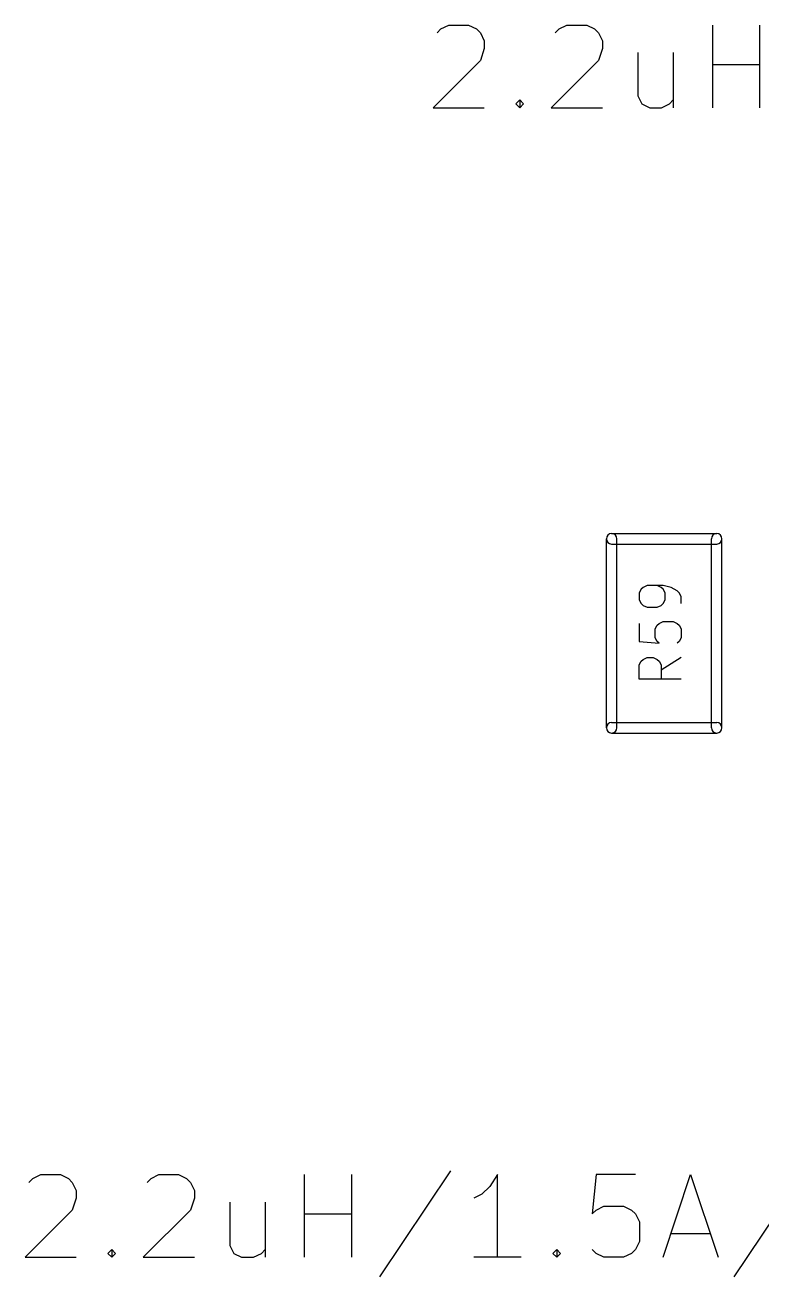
# Model space of a CAD drawing. Extents: x 51.7 to 137.6, y -122.1 to -55.4.
# Drawn here: x 60.22 to 69.13, y -89.7 to -74.56 of the extents above; entities that cross this region are included whole.
import ezdxf

# ---------------------------------------------------------------- set-up
doc = ezdxf.new("R2010")
doc.units = 0
doc.header["$MEASUREMENT"] = 0
doc.layers.add('BLACK', color=250, linetype='CONTINUOUS')

msp = doc.modelspace()

# ---------------------------------------------------------------- linework, layer by layer
at = {"layer": 'BLACK'}
for p, q in [((65.1984, -74.651), (65.246, -74.6034)), ((65.246, -74.6034), (65.3413, -74.5558)), ((65.3413, -74.5558), (65.5794, -74.5558)), ((65.5794, -74.5558), (65.6746, -74.6034)), ((65.6746, -74.6034), (65.7222, -74.651)), ((65.7222, -74.651), (65.7699, -74.7462)), ((66.627, -74.651), (66.6746, -74.6034)), ((66.6746, -74.6034), (66.7699, -74.5558)), ((66.7699, -74.5558), (67.008, -74.5558)), ((67.008, -74.5558), (67.1032, -74.6034)), ((67.1032, -74.6034), (67.1508, -74.651)), ((67.1508, -74.651), (67.1984, -74.7462)), ((68.5318, -75.5558), (68.5318, -74.5558)), ((69.1032, -75.5558), (69.1032, -74.5558)), ((65.7699, -74.7462), (65.7699, -74.8415)), ((67.1984, -74.7462), (67.1984, -74.8415)), ((65.7699, -74.8415), (65.7222, -74.9843)), ((67.1984, -74.8415), (67.1508, -74.9843)), ((67.627, -74.8891), (67.627, -75.4129)), ((68.0556, -74.8891), (68.0556, -75.5558)), ((65.7222, -74.9843), (65.1508, -75.5558)), ((67.1508, -74.9843), (66.5794, -75.5558)), ((68.5318, -75.032), (69.1032, -75.032)), ((67.627, -75.4129), (67.6746, -75.5081)), ((65.1508, -75.5558), (65.7699, -75.5558)), ((66.1508, -75.5081), (66.1984, -75.4605)), ((66.1984, -75.5558), (66.1508, -75.5081)), ((66.1984, -75.4605), (66.246, -75.5081)), ((66.1984, -75.4605), (66.1984, -75.5558)), ((66.246, -75.5081), (66.1984, -75.5558)), ((66.5794, -75.5558), (67.1984, -75.5558)), ((67.6746, -75.5081), (67.7699, -75.5558)), ((67.7699, -75.5558), (67.9127, -75.5558)), ((67.9127, -75.5558), (68.008, -75.5081)), ((68.008, -75.5081), (68.0556, -75.4605)), ((67.31, -80.7085), (68.58, -80.7085)), ((67.2465, -83.058), (67.2465, -80.772)), ((67.31, -80.8355), (68.58, -80.8355)), ((67.3735, -83.058), (67.3735, -80.772)), ((68.5165, -83.058), (68.5165, -80.772)), ((68.6435, -83.058), (68.6435, -80.772)), ((67.7394, -81.3381), (67.691, -81.3598)), ((67.9329, -81.3381), (67.7394, -81.3381)), ((67.9087, -81.3598), (67.8603, -81.3381)), ((68.0297, -81.3598), (67.9329, -81.3381)), ((67.6668, -81.3816), (67.6426, -81.4251)), ((67.6426, -81.4251), (67.6426, -81.5122)), ((67.691, -81.3598), (67.6668, -81.3816)), ((67.9329, -81.3816), (67.9087, -81.3598)), ((67.9571, -81.4251), (67.9329, -81.3816)), ((67.9571, -81.5122), (67.9571, -81.4251)), ((68.1022, -81.4034), (68.0297, -81.3598)), ((68.1264, -81.4251), (68.1022, -81.4034)), ((68.1506, -81.4687), (68.1264, -81.4251)), ((68.1506, -81.5558), (68.1506, -81.4687)), ((67.6426, -81.5122), (67.6668, -81.5558)), ((67.6668, -81.5558), (67.691, -81.5775)), ((67.691, -81.5775), (67.7394, -81.5993)), ((67.7394, -81.5993), (67.8603, -81.5993)), ((67.8603, -81.5993), (67.9087, -81.5775)), ((67.9087, -81.5775), (67.9329, -81.5558)), ((67.9329, -81.5558), (67.9571, -81.5122)), ((67.8845, -81.7953), (67.9329, -81.7735)), ((67.9329, -81.7735), (68.0539, -81.7735)), ((68.0539, -81.7735), (68.1022, -81.7953)), ((67.6426, -81.7953), (67.6426, -82.013)), ((67.8361, -81.8606), (67.8603, -81.817)), ((67.8361, -81.9694), (67.8361, -81.8606)), ((67.8603, -81.817), (67.8845, -81.7953)), ((68.1022, -81.7953), (68.1264, -81.817)), ((68.1264, -81.817), (68.1506, -81.8606)), ((68.1506, -81.8606), (68.1506, -81.9694)), ((67.6426, -82.013), (67.8845, -82.0347)), ((67.8603, -82.013), (67.8361, -81.9694)), ((67.8845, -82.0347), (67.8603, -82.013)), ((68.1264, -82.013), (68.1022, -82.0347)), ((68.1506, -81.9694), (68.1264, -82.013)), ((67.6668, -82.2525), (67.691, -82.2307)), ((67.691, -82.2307), (67.7394, -82.2089)), ((67.7394, -82.2089), (67.812, -82.2089)), ((67.812, -82.2089), (67.8603, -82.2307)), ((67.8603, -82.2307), (67.8845, -82.2525)), ((68.1506, -82.2089), (67.9087, -82.3613)), ((67.6426, -82.296), (67.6668, -82.2525)), ((67.6426, -82.4702), (67.6426, -82.296)), ((67.8845, -82.2525), (67.9087, -82.296)), ((67.9087, -82.296), (67.9087, -82.4702)), ((68.1506, -82.4702), (67.6426, -82.4702)), ((67.31, -82.9945), (68.58, -82.9945)), ((67.31, -83.1215), (68.58, -83.1215)), ((65.3597, -88.4171), (64.5025, -89.7029)), ((69.6454, -88.4171), (68.7882, -89.7029)), ((60.2644, -88.56), (60.312, -88.5124)), ((60.312, -88.5124), (60.4073, -88.4648)), ((60.4073, -88.4648), (60.6454, -88.4648)), ((60.6454, -88.4648), (60.7406, -88.5124)), ((60.7406, -88.5124), (60.7882, -88.56)), ((60.7882, -88.56), (60.8359, -88.6552)), ((61.693, -88.56), (61.7406, -88.5124)), ((61.7406, -88.5124), (61.8359, -88.4648)), ((61.8359, -88.4648), (62.074, -88.4648)), ((62.074, -88.4648), (62.1692, -88.5124)), ((62.1692, -88.5124), (62.2168, -88.56)), ((62.2168, -88.56), (62.2644, -88.6552)), ((63.5978, -89.4648), (63.5978, -88.4648)), ((64.1692, -89.4648), (64.1692, -88.4648)), ((65.8359, -88.6076), (65.7406, -88.7029)), ((65.9311, -88.4648), (65.8359, -88.6076)), ((65.9311, -89.4648), (65.9311, -88.4648)), ((67.1216, -88.4648), (67.074, -88.941)), ((67.5978, -88.4648), (67.1216, -88.4648)), ((67.9311, -89.4648), (68.2644, -88.4648)), ((68.2644, -88.4648), (68.5978, -89.4648)), ((60.8359, -88.7505), (60.7882, -88.8933)), ((60.8359, -88.6552), (60.8359, -88.7505)), ((62.2644, -88.7505), (62.2168, -88.8933)), ((62.2644, -88.6552), (62.2644, -88.7505)), ((65.7406, -88.7029), (65.6454, -88.7505)), ((60.7882, -88.8933), (60.2168, -89.4648)), ((62.2168, -88.8933), (61.6454, -89.4648)), ((62.693, -88.7981), (62.693, -89.3219)), ((63.1216, -88.7981), (63.1216, -89.4648)), ((67.074, -88.941), (67.1216, -88.8933)), ((67.1216, -88.8933), (67.2168, -88.8457)), ((67.2168, -88.8457), (67.4549, -88.8457)), ((67.4549, -88.8457), (67.5501, -88.8933)), ((67.5501, -88.8933), (67.5978, -88.941)), ((63.5978, -88.941), (64.1692, -88.941)), ((67.5978, -88.941), (67.6454, -89.0362)), ((67.6454, -89.0362), (67.6454, -89.2743)), ((68.0263, -89.179), (68.5025, -89.179)), ((62.693, -89.3219), (62.7406, -89.4171)), ((67.6454, -89.2743), (67.5978, -89.3695)), ((60.2168, -89.4648), (60.8359, -89.4648)), ((61.2168, -89.4171), (61.2644, -89.3695)), ((61.2644, -89.4648), (61.2168, -89.4171)), ((61.2644, -89.3695), (61.312, -89.4171)), ((61.2644, -89.3695), (61.2644, -89.4648)), ((61.312, -89.4171), (61.2644, -89.4648)), ((61.6454, -89.4648), (62.2644, -89.4648)), ((62.7406, -89.4171), (62.8359, -89.4648)), ((62.8359, -89.4648), (62.9787, -89.4648)), ((62.9787, -89.4648), (63.074, -89.4171)), ((63.074, -89.4171), (63.1216, -89.3695)), ((66.2168, -89.4648), (65.6454, -89.4648)), ((66.5978, -89.4171), (66.6454, -89.3695)), ((66.6454, -89.4648), (66.5978, -89.4171)), ((66.6454, -89.3695), (66.693, -89.4171)), ((66.6454, -89.3695), (66.6454, -89.4648)), ((66.693, -89.4171), (66.6454, -89.4648)), ((67.1216, -89.4171), (67.074, -89.3695)), ((67.2168, -89.4648), (67.1216, -89.4171)), ((67.4549, -89.4648), (67.2168, -89.4648)), ((67.5501, -89.4171), (67.4549, -89.4648)), ((67.5978, -89.3695), (67.5501, -89.4171))]:
    msp.add_line(p, q, dxfattribs=at)
for centre, start, end in [((67.31, -80.772), 360, 540), ((67.31, -80.772), 90, 270), ((68.58, -80.772), 360, 540), ((68.58, -80.772), 270, 450), ((67.31, -83.058), 90, 270), ((68.58, -83.058), 270, 450), ((67.31, -83.058), 180, 360), ((68.58, -83.058), 180, 360)]:
    msp.add_arc(centre, 0.0635, start, end, dxfattribs=at)

doc.saveas('drawing.dxf')
